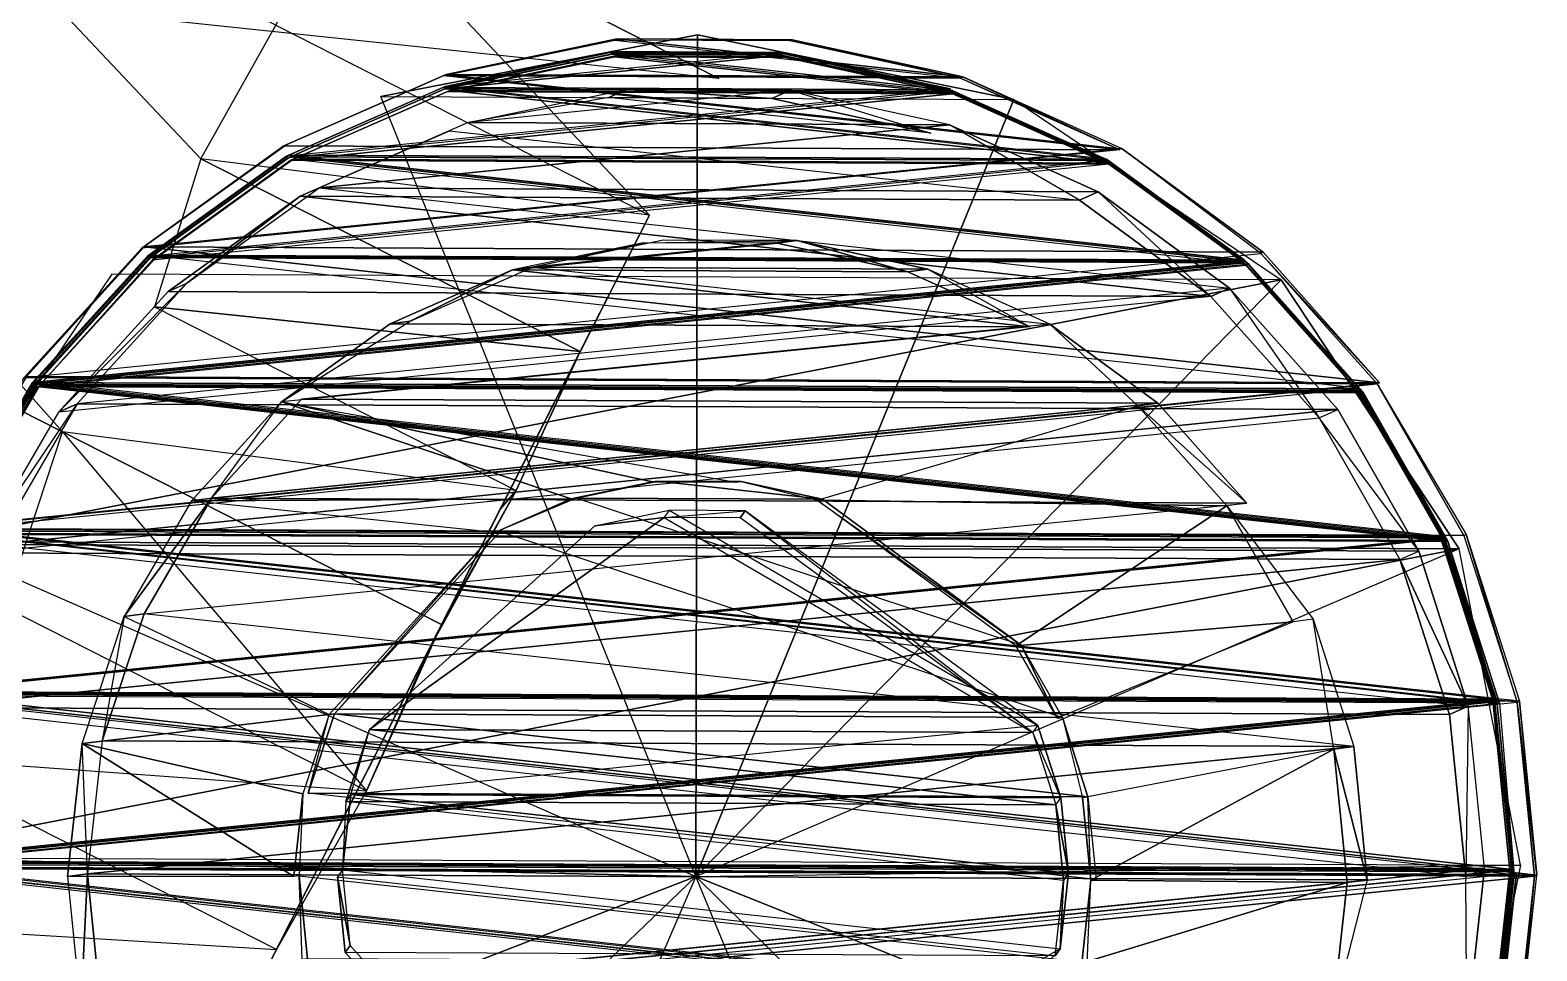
# Model space of a CAD drawing. Header units: metres. Extents: x -2.72 to 2.74, y -1.12 to 1.4.
# Drawn here: x 2.5226 to 2.7371, y -1.0146 to -0.8834 of the extents above; entities that cross this region are included whole.
import ezdxf

# ---------------------------------------------------------------- set-up
doc = ezdxf.new("R2010")
doc.units = ezdxf.units.M
doc.linetypes.add('SOLIDLINE', pattern=[0])
for name, color, linetype in [('A', 1, 'SOLIDLINE'), ('C', 3, 'SOLIDLINE'), ('D', 4, 'SOLIDLINE')]:
    doc.layers.add(name, color=color, linetype=linetype)

msp = doc.modelspace()

# ---------------------------------------------------------------- linework, layer by layer
at = {"layer": 'A'}
for points in [[(0.750916, -0.15517, 0.260857), (2.53421, -1.060648, 0.885988), (2.480217, -1.033232, 0.928749)], [(2.088383, -0.834286, -0.012424), (2.174862, -0.663973, -0.012424), (2.620683, -0.890346, -0.103518)], [(2.620683, -0.890346, -0.103518), (2.174862, -0.663973, -0.012424), (2.411399, -0.784074, 0.083487)], [(2.620683, -0.890346, -0.103518), (2.411399, -0.784074, 0.083487), (2.620691, -0.890337, 0.885986)], [(2.546948, -0.901785, 0.985626), (2.5576, -0.882738, 0.957923), (2.502825, -0.854932, 1.028385)], [(2.566697, -0.862921, 0.928748), (2.5576, -0.882738, 0.957923), (2.61082, -0.909775, 0.885986)], [(2.572562, -0.892874, -0.262939), (2.617648, -0.884127, -0.262948), (2.617427, -1.003991, -0.70658)], [(2.617648, -0.884127, -0.262948), (2.572562, -0.892874, -0.262939), (2.66265, -0.8933, -0.262869)], [(2.617648, -0.884127, -0.262948), (2.66265, -0.8933, -0.262869), (2.617427, -1.003991, -0.70658)], [(2.584989, -0.896581, 1.058083), (2.607693, -0.891863, 1.057951), (2.60502, -0.893051, -0.262109)], [(2.653538, -0.896905, 1.057803), (2.63088, -0.891973, 1.057856), (2.584989, -0.896581, 1.058083)], [(2.60502, -0.893051, -0.262109), (2.607693, -0.891863, 1.057951), (2.628208, -0.893161, -0.262204)], [(2.607693, -0.891863, 1.057951), (2.63088, -0.891973, 1.057856), (2.628208, -0.893161, -0.262204)], [(2.628208, -0.893161, -0.262204), (2.63088, -0.891973, 1.057856), (2.650867, -0.898093, -0.262257)], [(2.650867, -0.898093, -0.262257), (2.60502, -0.893051, -0.262109), (2.628208, -0.893161, -0.262204)], [(2.617427, -1.003991, -0.70658), (2.66265, -0.8933, -0.262869), (2.700716, -0.918996, -0.262714)], [(2.487599, -0.896021, 1.14454), (2.473245, -0.913237, 1.199061), (2.527227, -0.940663, 1.042524)], [(2.561089, -0.907107, -0.261813), (2.563761, -0.905919, 1.058246), (2.582317, -0.897769, -0.261977)], [(2.561089, -0.907107, -0.261813), (2.582317, -0.897769, -0.261977), (2.672005, -0.907632, -0.262266)], [(2.563761, -0.905919, 1.058246), (2.653538, -0.896905, 1.057803), (2.584989, -0.896581, 1.058083)], [(2.674677, -0.906444, 1.057794), (2.653538, -0.896905, 1.057803), (2.563761, -0.905919, 1.058246)], [(2.653538, -0.896905, 1.057803), (2.674677, -0.906444, 1.057794), (2.672005, -0.907632, -0.262266)], [(2.60095, -0.929213, 0.885986), (2.546948, -0.901785, 0.985626), (2.54033, -0.922848, 1.01579)], [(2.546948, -0.901785, 0.985626), (2.60095, -0.929213, 0.885986), (2.61082, -0.909775, 0.885986)], [(2.542266, -0.920658, -0.261625), (2.544938, -0.919471, 1.058435), (2.561089, -0.907107, -0.261813)], [(2.542266, -0.920658, -0.261625), (2.561089, -0.907107, -0.261813), (2.6907, -0.921361, -0.262231)], [(2.544938, -0.919471, 1.058435), (2.563761, -0.905919, 1.058246), (2.561089, -0.907107, -0.261813)], [(2.6907, -0.921361, -0.262231), (2.561089, -0.907107, -0.261813), (2.672005, -0.907632, -0.262266)], [(2.693372, -0.920173, 1.057829), (2.674677, -0.906444, 1.057794), (2.563761, -0.905919, 1.058246)], [(2.672005, -0.907632, -0.262266), (2.674677, -0.906444, 1.057794), (2.6907, -0.921361, -0.262231)], [(2.674677, -0.906444, 1.057794), (2.693372, -0.920173, 1.057829), (2.6907, -0.921361, -0.262231)], [(2.589575, -0.951614, 0.688085), (2.534205, -1.060658, -0.103518), (2.61082, -0.909775, 0.885986)], [(2.60095, -0.929213, 0.885986), (2.589575, -0.951614, 0.688085), (2.61082, -0.909775, 0.885986)], [(2.519034, -0.965634, 1.015972), (2.527227, -0.940663, 1.042524), (2.473245, -0.913237, 1.199061)], [(2.591307, -0.917584, -1.581451), (2.59416, -0.917203, -1.345402), (2.60995, -0.91371, -1.581466)], [(2.59416, -0.917203, -1.345402), (2.631843, -0.913419, -1.345422), (2.612803, -0.913329, -1.345416)], [(2.650449, -0.917469, -1.345417), (2.631843, -0.913419, -1.345422), (2.59416, -0.917203, -1.345402)], [(2.60995, -0.91371, -1.581466), (2.631843, -0.913419, -1.345422), (2.628991, -0.9138, -1.581471)], [(2.628991, -0.9138, -1.581471), (2.631843, -0.913419, -1.345422), (2.647597, -0.91785, -1.581467)], [(2.631843, -0.913419, -1.345422), (2.650449, -0.917469, -1.345417), (2.647597, -0.91785, -1.581467)], [(2.647597, -0.91785, -1.581467), (2.591307, -0.917584, -1.581451), (2.628991, -0.9138, -1.581471)], [(2.573876, -0.925252, -1.581428), (2.576729, -0.924871, -1.345379), (2.591307, -0.917584, -1.581451)], [(2.573876, -0.925252, -1.581428), (2.591307, -0.917584, -1.581451), (2.664954, -0.925683, -1.581454)], [(2.576729, -0.924871, -1.345379), (2.59416, -0.917203, -1.345402), (2.591307, -0.917584, -1.581451)], [(2.664954, -0.925683, -1.581454), (2.591307, -0.917584, -1.581451), (2.647597, -0.91785, -1.581467)], [(2.667807, -0.925302, -1.345404), (2.650449, -0.917469, -1.345417), (2.59416, -0.917203, -1.345402)], [(2.647597, -0.91785, -1.581467), (2.650449, -0.917469, -1.345417), (2.664954, -0.925683, -1.581454)], [(2.534253, -0.918209, -0.262844), (2.508557, -0.956276, -0.262677), (2.700716, -0.918996, -0.262714)], [(2.700716, -0.918996, -0.262714), (2.508557, -0.956276, -0.262677), (2.726051, -0.957304, -0.262507)], [(2.526669, -0.93783, -0.26142), (2.529341, -0.936642, 1.05864), (2.544938, -0.919471, 1.058435)], [(2.726051, -0.957304, -0.262507), (2.617427, -1.003991, -0.70658), (2.700716, -0.918996, -0.262714)], [(2.526669, -0.93783, -0.26142), (2.542266, -0.920658, -0.261625), (2.6907, -0.921361, -0.262231)], [(2.708806, -0.937492, 1.057907), (2.693372, -0.920173, 1.057829), (2.529341, -0.936642, 1.05864)], [(2.6907, -0.921361, -0.262231), (2.693372, -0.920173, 1.057829), (2.706134, -0.938679, -0.262153)], [(2.54033, -0.922848, 1.01579), (2.591837, -0.949033, 0.886177), (2.60095, -0.929213, 0.885986)], [(2.55842, -0.93638, -1.581397), (2.576729, -0.924871, -1.345379), (2.573876, -0.925252, -1.581428)], [(2.55842, -0.93638, -1.581397), (2.573876, -0.925252, -1.581428), (2.664954, -0.925683, -1.581454)], [(2.683158, -0.936576, -1.345382), (2.667807, -0.925302, -1.345404), (2.561272, -0.935999, -1.345348)], [(2.667807, -0.925302, -1.345404), (2.683158, -0.936576, -1.345382), (2.680305, -0.936957, -1.581432)], [(2.589575, -0.951614, 0.688085), (2.60095, -0.929213, 0.885986), (2.591837, -0.949033, 0.886177)], [(2.526669, -0.93783, -0.26142), (2.51498, -0.957872, -0.261208), (2.529341, -0.936642, 1.05864)], [(2.517652, -0.956684, 1.058852), (2.708806, -0.937492, 1.057907), (2.529341, -0.936642, 1.05864)], [(2.545612, -0.950481, -1.581361), (2.548465, -0.9501, -1.345311), (2.55842, -0.93638, -1.581397)], [(2.545612, -0.950481, -1.581361), (2.55842, -0.93638, -1.581397), (2.599635, -0.950198, -1.581377)], [(2.548465, -0.9501, -1.345311), (2.683158, -0.936576, -1.345382), (2.561272, -0.935999, -1.345348)], [(2.695832, -0.950797, -1.345353), (2.683158, -0.936576, -1.345382), (2.548465, -0.9501, -1.345311)], [(2.611246, -0.947786, -1.581386), (2.55842, -0.93638, -1.581397), (2.623104, -0.947842, -1.581389)], [(2.599635, -0.950198, -1.581377), (2.55842, -0.93638, -1.581397), (2.611246, -0.947786, -1.581386)], [(2.692979, -0.951178, -1.581403), (2.634692, -0.950364, -1.581387), (2.680305, -0.936957, -1.581432)], [(2.680305, -0.936957, -1.581432), (2.683158, -0.936576, -1.345382), (2.695832, -0.950797, -1.345353)], [(2.692979, -0.951178, -1.581403), (2.680305, -0.936957, -1.581432), (2.695832, -0.950797, -1.345353)], [(2.717633, -0.958831, -0.262036), (2.51498, -0.957872, -0.261208), (2.706134, -0.938679, -0.262153)], [(2.720305, -0.957643, 1.058024), (2.708806, -0.937492, 1.057907), (2.517652, -0.956684, 1.058852)], [(2.706134, -0.938679, -0.262153), (2.708806, -0.937492, 1.057907), (2.720305, -0.957643, 1.058024)], [(2.527227, -0.940663, 1.042524), (2.58121, -0.968089, 0.885987), (2.591837, -0.949033, 0.886177)], [(2.57053, -0.991775, 0.886257), (2.58121, -0.968089, 0.885987), (2.527227, -0.940663, 1.042524)], [(2.600391, -0.950097, -1.518812), (2.599635, -0.950198, -1.581377), (2.612002, -0.947685, -1.518821)], [(2.600391, -0.950097, -1.518812), (2.612002, -0.947685, -1.518821), (2.635448, -0.950263, -1.518822)], [(2.611246, -0.947786, -1.581386), (2.623104, -0.947842, -1.581389), (2.612002, -0.947685, -1.518821)], [(2.635448, -0.950263, -1.518822), (2.612002, -0.947685, -1.518821), (2.62386, -0.947741, -1.518824)], [(2.612002, -0.947685, -1.518821), (2.623104, -0.947842, -1.581389), (2.62386, -0.947741, -1.518824)], [(2.62386, -0.947741, -1.518824), (2.634692, -0.950364, -1.581387), (2.635448, -0.950263, -1.518822)], [(2.536014, -0.966938, -1.581319), (2.538866, -0.966557, -1.34527), (2.548465, -0.9501, -1.345311)], [(2.545612, -0.950481, -1.581361), (2.536014, -0.966938, -1.581319), (2.548465, -0.9501, -1.345311)], [(2.538866, -0.966557, -1.34527), (2.695832, -0.950797, -1.345353), (2.548465, -0.9501, -1.345311)], [(2.58878, -0.954974, -1.581363), (2.545612, -0.950481, -1.581361), (2.599635, -0.950198, -1.581377)], [(2.591837, -0.949033, 0.886177), (2.579517, -0.971421, 0.787036), (2.589575, -0.951614, 0.688085)], [(2.579517, -0.971421, 0.787036), (2.591837, -0.949033, 0.886177), (2.58121, -0.968089, 0.885987)], [(2.58878, -0.954974, -1.581363), (2.599635, -0.950198, -1.581377), (2.600391, -0.950097, -1.518812)], [(2.663712, -0.971019, -1.518781), (2.600391, -0.950097, -1.518812), (2.635448, -0.950263, -1.518822)], [(2.579517, -0.971421, 0.787036), (2.534205, -1.060658, -0.103518), (2.589575, -0.951614, 0.688085)], [(2.603036, -0.954032, -0.224977), (2.613612, -0.951834, -0.225113), (2.612916, -0.95284, -1.488437)], [(2.612916, -0.95284, -1.488437), (2.624415, -0.951886, -0.225215), (2.623719, -0.952892, -1.488438)], [(2.666075, -0.98248, -0.225118), (2.624415, -0.951886, -0.225215), (2.613612, -0.951834, -0.225113)], [(2.623719, -0.952892, -1.488438), (2.624415, -0.951886, -0.225215), (2.665379, -0.983486, -1.488383)], [(2.635448, -0.950263, -1.518822), (2.634692, -0.950364, -1.581387), (2.663712, -0.971019, -1.518781)], [(2.662955, -0.97112, -1.581347), (2.634692, -0.950364, -1.581387), (2.692979, -0.951178, -1.581403)], [(2.702421, -0.967725, -1.581367), (2.662955, -0.97112, -1.581347), (2.692979, -0.951178, -1.581403)], [(2.702421, -0.967725, -1.581367), (2.692979, -0.951178, -1.581403), (2.705274, -0.967344, -1.345317)], [(2.57097, -0.983038, -1.488379), (2.603036, -0.954032, -0.224977), (2.612916, -0.95284, -1.488437)], [(2.57097, -0.983038, -1.488379), (2.612916, -0.95284, -1.488437), (2.665379, -0.983486, -1.488383)], [(2.499383, -1.001278, -0.262463), (2.508557, -0.956276, -0.262677), (2.617427, -1.003991, -0.70658)], [(2.508557, -0.956276, -0.262677), (2.499383, -1.001278, -0.262463), (2.726051, -0.957304, -0.262507)], [(2.565199, -0.980936, -1.581295), (2.58878, -0.954974, -1.581363), (2.565955, -0.980835, -1.51873)], [(2.565955, -0.980835, -1.51873), (2.589535, -0.954873, -1.518797), (2.669592, -0.981325, -1.518759)], [(2.58878, -0.954974, -1.581363), (2.589535, -0.954873, -1.518797), (2.565955, -0.980835, -1.51873)], [(2.726051, -0.957304, -0.262507), (2.499383, -1.001278, -0.262463), (2.734797, -1.00239, -0.262279)], [(2.50771, -0.979908, -0.260998), (2.51498, -0.957872, -0.261208), (2.717633, -0.958831, -0.262036)], [(2.727366, -0.979747, 1.058175), (2.720305, -0.957643, 1.058024), (2.517652, -0.956684, 1.058852)], [(2.717633, -0.958831, -0.262036), (2.720305, -0.957643, 1.058024), (2.727366, -0.979747, 1.058175)], [(2.724694, -0.980935, -0.261885), (2.50771, -0.979908, -0.260998), (2.717633, -0.958831, -0.262036)], [(2.724694, -0.980935, -0.261885), (2.717633, -0.958831, -0.262036), (2.727366, -0.979747, 1.058175)], [(2.57053, -0.991775, 0.886257), (2.519034, -0.965634, 1.015972), (2.503712, -0.986942, 0.985629)], [(2.530045, -0.985033, -1.581275), (2.536014, -0.966938, -1.581319), (2.565199, -0.980936, -1.581295)], [(2.536014, -0.966938, -1.581319), (2.532897, -0.984652, -1.345226), (2.538866, -0.966557, -1.34527)], [(2.532897, -0.984652, -1.345226), (2.711072, -0.985495, -1.345276), (2.538866, -0.966557, -1.34527)], [(2.70822, -0.985876, -1.581326), (2.705274, -0.967344, -1.345317), (2.711072, -0.985495, -1.345276)], [(2.58121, -0.968089, 0.885987), (2.57053, -0.991775, 0.886257), (2.579517, -0.971421, 0.787036)], [(2.668836, -0.981426, -1.581324), (2.662955, -0.97112, -1.581347), (2.702421, -0.967725, -1.581367)], [(2.567955, -0.994192, 0.688086), (2.534205, -1.060658, -0.103518), (2.579517, -0.971421, 0.787036)], [(2.579517, -0.971421, 0.787036), (2.57053, -0.991775, 0.886257), (2.55771, -1.014368, 0.885987)], [(2.55771, -1.014368, 0.885987), (2.567955, -0.994192, 0.688086), (2.579517, -0.971421, 0.787036)], [(2.662955, -0.97112, -1.581347), (2.668836, -0.981426, -1.581324), (2.663712, -0.971019, -1.518781)], [(2.668836, -0.981426, -1.581324), (2.669592, -0.981325, -1.518759), (2.663712, -0.971019, -1.518781)], [(2.727009, -1.004025, -0.261705), (2.50771, -0.979908, -0.260998), (2.724694, -0.980935, -0.261885)], [(2.729681, -1.002838, 1.058354), (2.727366, -0.979747, 1.058175), (2.50785, -1.001788, 1.059261)], [(2.724694, -0.980935, -0.261885), (2.727366, -0.979747, 1.058175), (2.727009, -1.004025, -0.261705)], [(2.561481, -0.992205, -1.581268), (2.530045, -0.985033, -1.581275), (2.565199, -0.980936, -1.581295)], [(2.562237, -0.992104, -1.518703), (2.565955, -0.980835, -1.51873), (2.673203, -0.992629, -1.518734)], [(2.565199, -0.980936, -1.581295), (2.565955, -0.980835, -1.51873), (2.562237, -0.992104, -1.518703)], [(2.673203, -0.992629, -1.518734), (2.565955, -0.980835, -1.51873), (2.669592, -0.981325, -1.518759)], [(2.672447, -0.99273, -1.581299), (2.673203, -0.992629, -1.518734), (2.669592, -0.981325, -1.518759)], [(2.567583, -0.993304, -1.488359), (2.56828, -0.992297, -0.224026), (2.57097, -0.983038, -1.488379)], [(2.567583, -0.993304, -1.488359), (2.57097, -0.983038, -1.488379), (2.668669, -0.993783, -1.488364)], [(2.669365, -0.992777, -0.224983), (2.666075, -0.98248, -0.225118), (2.56828, -0.992297, -0.224026)], [(2.668669, -0.993783, -1.488364), (2.57097, -0.983038, -1.488379), (2.665379, -0.983486, -1.488383)], [(2.665379, -0.983486, -1.488383), (2.666075, -0.98248, -0.225118), (2.669365, -0.992777, -0.224983)], [(2.527965, -1.003975, -1.581231), (2.530818, -1.003594, -1.345181), (2.530045, -0.985033, -1.581275)], [(2.527965, -1.003975, -1.581231), (2.530045, -0.985033, -1.581275), (2.560186, -1.004002, -1.58124)], [(2.560186, -1.004002, -1.58124), (2.530045, -0.985033, -1.581275), (2.561481, -0.992205, -1.581268)], [(2.530818, -1.003594, -1.345181), (2.711072, -0.985495, -1.345276), (2.532897, -0.984652, -1.345226)], [(2.712973, -1.004456, -1.345232), (2.711072, -0.985495, -1.345276), (2.530818, -1.003594, -1.345181)], [(2.673631, -1.004538, -1.581272), (2.672447, -0.99273, -1.581299), (2.70822, -0.985876, -1.581326)], [(2.710121, -1.004837, -1.581282), (2.673631, -1.004538, -1.581272), (2.70822, -0.985876, -1.581326)], [(2.70822, -0.985876, -1.581326), (2.711072, -0.985495, -1.345276), (2.712973, -1.004456, -1.345232)], [(2.710121, -1.004837, -1.581282), (2.70822, -0.985876, -1.581326), (2.712973, -1.004456, -1.345232)], [(2.55771, -1.014368, 0.885987), (2.503712, -0.986942, 0.985629), (2.492676, -1.010456, 0.95787)], [(2.560186, -1.004002, -1.58124), (2.561481, -0.992205, -1.581268), (2.560942, -1.003901, -1.518674)], [(2.674387, -1.004437, -1.518706), (2.562237, -0.992104, -1.518703), (2.673203, -0.992629, -1.518734)], [(2.5671, -1.003043, -0.223842), (2.670444, -1.003534, -0.22482), (2.56828, -0.992297, -0.224026)], [(2.567583, -0.993304, -1.488359), (2.5671, -1.003043, -0.223842), (2.56828, -0.992297, -0.224026)], [(2.670444, -1.003534, -0.22482), (2.669365, -0.992777, -0.224983), (2.56828, -0.992297, -0.224026)], [(2.668669, -0.993783, -1.488364), (2.669365, -0.992777, -0.224983), (2.670444, -1.003534, -0.22482)], [(2.672447, -0.99273, -1.581299), (2.673631, -1.004538, -1.581272), (2.673203, -0.992629, -1.518734)], [(2.669747, -1.00454, -1.488344), (2.567583, -0.993304, -1.488359), (2.668669, -0.993783, -1.488364)], [(2.669747, -1.00454, -1.488344), (2.668669, -0.993783, -1.488364), (2.670444, -1.003534, -0.22482)], [(2.508129, -1.046365, -0.262235), (2.499383, -1.001278, -0.262463), (2.617427, -1.003991, -0.70658)], [(2.507492, -1.026066, -0.26062), (2.505177, -1.002976, -0.260799), (2.724476, -1.027092, -0.261507)], [(2.510164, -1.024878, 1.05944), (2.729681, -1.002838, 1.058354), (2.50785, -1.001788, 1.059261)], [(2.727149, -1.025905, 1.058553), (2.729681, -1.002838, 1.058354), (2.510164, -1.024878, 1.05944)], [(2.527965, -1.003975, -1.581231), (2.529866, -1.022936, -1.581186), (2.530818, -1.003594, -1.345181)], [(2.529866, -1.022936, -1.581186), (2.532718, -1.022554, -1.345137), (2.530818, -1.003594, -1.345181)], [(2.532718, -1.022554, -1.345137), (2.712973, -1.004456, -1.345232), (2.530818, -1.003594, -1.345181)], [(2.566403, -1.00405, -1.488338), (2.568178, -1.0138, -0.223677), (2.5671, -1.003043, -0.223842)], [(2.669264, -1.01428, -0.224635), (2.670444, -1.003534, -0.22482), (2.5671, -1.003043, -0.223842)], [(2.734797, -1.00239, -0.262279), (2.725623, -1.047392, -0.262065), (2.617427, -1.003991, -0.70658)], [(2.669747, -1.00454, -1.488344), (2.670444, -1.003534, -0.22482), (2.669264, -1.01428, -0.224635)], [(2.727009, -1.004025, -0.261705), (2.729681, -1.002838, 1.058354), (2.727149, -1.025905, 1.058553)], [(2.508129, -1.046365, -0.262235), (2.617427, -1.003991, -0.70658), (2.533464, -1.084672, -0.262028)], [(2.533464, -1.084672, -0.262028), (2.617427, -1.003991, -0.70658), (2.57153, -1.110368, -0.261873)], [(2.56137, -1.01581, -1.581213), (2.560942, -1.003901, -1.518674), (2.562126, -1.015709, -1.518647)], [(2.562126, -1.015709, -1.518647), (2.560942, -1.003901, -1.518674), (2.673092, -1.016234, -1.518678)], [(2.567482, -1.014807, -1.488319), (2.568178, -1.0138, -0.223677), (2.566403, -1.00405, -1.488338)], [(2.567482, -1.014807, -1.488319), (2.566403, -1.00405, -1.488338), (2.668567, -1.015287, -1.488323)], [(2.699926, -1.085459, -0.261898), (2.617427, -1.003991, -0.70658), (2.725623, -1.047392, -0.262065)], [(2.617427, -1.003991, -0.70658), (2.699926, -1.085459, -0.261898), (2.661618, -1.110794, -0.261803)], [(2.668567, -1.015287, -1.488323), (2.669747, -1.00454, -1.488344), (2.669264, -1.01428, -0.224635)], [(2.672336, -1.016335, -1.581244), (2.673631, -1.004538, -1.581272), (2.710121, -1.004837, -1.581282)], [(2.672336, -1.016335, -1.581244), (2.673092, -1.016234, -1.518678), (2.673631, -1.004538, -1.581272)], [(2.708041, -1.023778, -1.581237), (2.672336, -1.016335, -1.581244), (2.710121, -1.004837, -1.581282)], [(2.710121, -1.004837, -1.581282), (2.712973, -1.004456, -1.345232), (2.708041, -1.023778, -1.581237)], [(2.54596, -1.037508, 0.885987), (2.492676, -1.010456, 0.95787), (2.480217, -1.033232, 0.928749)], [(2.567482, -1.014807, -1.488319), (2.602572, -1.052394, -0.223382), (2.568178, -1.0138, -0.223677)], [(2.634507, -1.052546, -0.223684), (2.669264, -1.01428, -0.224635), (2.602572, -1.052394, -0.223382)]]:
    msp.add_3dface(points, dxfattribs=at)
at = {"layer": 'C'}
for points in [[(2.581846, -0.88976, -0.0978), (2.606212, -0.884697, -0.097864), (2.581513, -0.889909, -0.263178)], [(2.581513, -0.889909, -0.263178), (2.605879, -0.884846, -0.263242), (2.655082, -0.890257, -0.263344)], [(2.581846, -0.88976, -0.0978), (2.655415, -0.890108, -0.097966), (2.606212, -0.884697, -0.097864)], [(2.605879, -0.884846, -0.263242), (2.631098, -0.884815, -0.09792), (2.630764, -0.884964, -0.263298)], [(2.655415, -0.890108, -0.097966), (2.631098, -0.884815, -0.09792), (2.606212, -0.884697, -0.097864)], [(2.630764, -0.884964, -0.263298), (2.631098, -0.884815, -0.09792), (2.655082, -0.890257, -0.263344)], [(2.631098, -0.884815, -0.09792), (2.655415, -0.890108, -0.097966), (2.655082, -0.890257, -0.263344)], [(2.581403, -0.891594, 0.89915), (2.605232, -0.886643, 0.899087), (2.653352, -0.891935, 0.898987)], [(2.581729, -0.891449, 1.06089), (2.605559, -0.886498, 1.060827), (2.605232, -0.886643, 0.899087)], [(2.581729, -0.891449, 1.06089), (2.629896, -0.886613, 1.060772), (2.605559, -0.886498, 1.060827)], [(2.605232, -0.886643, 0.899087), (2.605559, -0.886498, 1.060827), (2.62957, -0.886758, 0.899032)], [(2.605559, -0.886498, 1.060827), (2.629896, -0.886613, 1.060772), (2.62957, -0.886758, 0.899032)], [(2.629896, -0.886613, 1.060772), (2.653678, -0.89179, 1.060727), (2.62957, -0.886758, 0.899032)], [(2.558732, -0.899931, -0.263108), (2.559065, -0.899782, -0.09773), (2.581513, -0.889909, -0.263178)], [(2.558732, -0.899931, -0.263108), (2.581513, -0.889909, -0.263178), (2.677767, -0.900494, -0.263378)], [(2.559065, -0.899782, -0.09773), (2.581846, -0.88976, -0.0978), (2.581513, -0.889909, -0.263178)], [(2.677767, -0.900494, -0.263378), (2.581513, -0.889909, -0.263178), (2.655082, -0.890257, -0.263344)], [(2.678101, -0.900345, -0.098), (2.655415, -0.890108, -0.097966), (2.581846, -0.88976, -0.0978)], [(2.655082, -0.890257, -0.263344), (2.655415, -0.890108, -0.097966), (2.677767, -0.900494, -0.263378)], [(2.559448, -0.901251, 1.060958), (2.581729, -0.891449, 1.06089), (2.559122, -0.901396, 0.899218)], [(2.559122, -0.901396, 0.899218), (2.581403, -0.891594, 0.89915), (2.653352, -0.891935, 0.898987)], [(2.559448, -0.901251, 1.060958), (2.675865, -0.901802, 1.060694), (2.581729, -0.891449, 1.06089)], [(2.653352, -0.891935, 0.898987), (2.675865, -0.901802, 1.060694), (2.675539, -0.901947, 0.898954)], [(2.53853, -0.914474, -0.263037), (2.559065, -0.899782, -0.09773), (2.558732, -0.899931, -0.263108)], [(2.53853, -0.914474, -0.263037), (2.558732, -0.899931, -0.263108), (2.677767, -0.900494, -0.263378)], [(2.698164, -0.915079, -0.09802), (2.678101, -0.900345, -0.098), (2.538863, -0.914325, -0.097659)], [(2.678101, -0.900345, -0.098), (2.698164, -0.915079, -0.09802), (2.697831, -0.915228, -0.263398)], [(2.539365, -0.915619, 0.899288), (2.539691, -0.915474, 1.061028), (2.559122, -0.901396, 0.899218)], [(2.695161, -0.916357, 0.898935), (2.539365, -0.915619, 0.899288), (2.675539, -0.901947, 0.898954)], [(2.539691, -0.915474, 1.061028), (2.559448, -0.901251, 1.060958), (2.559122, -0.901396, 0.899218)], [(2.539691, -0.915474, 1.061028), (2.695487, -0.916212, 1.060675), (2.559448, -0.901251, 1.060958)], [(2.695487, -0.916212, 1.060675), (2.675865, -0.901802, 1.060694), (2.559448, -0.901251, 1.060958)], [(2.675865, -0.901802, 1.060694), (2.695487, -0.916212, 1.060675), (2.675539, -0.901947, 0.898954)], [(2.675539, -0.901947, 0.898954), (2.695487, -0.916212, 1.060675), (2.695161, -0.916357, 0.898935)], [(2.521791, -0.932903, -0.262966), (2.522124, -0.932754, -0.097588), (2.53853, -0.914474, -0.263037)], [(2.714395, -0.933815, -0.263403), (2.521791, -0.932903, -0.262966), (2.697831, -0.915228, -0.263398)], [(2.522124, -0.932754, -0.097588), (2.714728, -0.933666, -0.098025), (2.538863, -0.914325, -0.097659)], [(2.522994, -0.933643, 0.899357), (2.539365, -0.915619, 0.899288), (2.695161, -0.916357, 0.898935)], [(2.539365, -0.915619, 0.899288), (2.52332, -0.933498, 1.061097), (2.539691, -0.915474, 1.061028)], [(2.714728, -0.933666, -0.098025), (2.698164, -0.915079, -0.09802), (2.538863, -0.914325, -0.097659)], [(2.711687, -0.93439, 1.06067), (2.695487, -0.916212, 1.060675), (2.539691, -0.915474, 1.061028)], [(2.697831, -0.915228, -0.263398), (2.698164, -0.915079, -0.09802), (2.714728, -0.933666, -0.098025)], [(2.714395, -0.933815, -0.263403), (2.697831, -0.915228, -0.263398), (2.714728, -0.933666, -0.098025)], [(2.71136, -0.934535, 0.89893), (2.522994, -0.933643, 0.899357), (2.695161, -0.916357, 0.898935)], [(2.71136, -0.934535, 0.89893), (2.695161, -0.916357, 0.898935), (2.711687, -0.93439, 1.06067)], [(2.509246, -0.954412, -0.2629), (2.521791, -0.932903, -0.262966), (2.714395, -0.933815, -0.263403)], [(2.509579, -0.954263, -0.097522), (2.714728, -0.933666, -0.098025), (2.522124, -0.932754, -0.097588)], [(2.726735, -0.955442, -0.263393), (2.509246, -0.954412, -0.2629), (2.714395, -0.933815, -0.263403)], [(2.510725, -0.954679, 0.899421), (2.522994, -0.933643, 0.899357), (2.71136, -0.934535, 0.89893)], [(2.510725, -0.954679, 0.899421), (2.511052, -0.954534, 1.061161), (2.522994, -0.933643, 0.899357)], [(2.511052, -0.954534, 1.061161), (2.723756, -0.955541, 1.06068), (2.52332, -0.933498, 1.061097)], [(2.71136, -0.934535, 0.89893), (2.711687, -0.93439, 1.06067), (2.723756, -0.955541, 1.06068)], [(2.726735, -0.955442, -0.263393), (2.714395, -0.933815, -0.263403), (2.727068, -0.955293, -0.098015)], [(2.501777, -0.977912, -0.097463), (2.734646, -0.979015, -0.09799), (2.509579, -0.954263, -0.097522)], [(2.734313, -0.979164, -0.263368), (2.509246, -0.954412, -0.2629), (2.726735, -0.955442, -0.263393)], [(2.730841, -0.978886, 0.898964), (2.503095, -0.977808, 0.899479), (2.723429, -0.955686, 0.89894)], [(2.503421, -0.977663, 1.06122), (2.731167, -0.978741, 1.060704), (2.511052, -0.954534, 1.061161)], [(2.731167, -0.978741, 1.060704), (2.723756, -0.955541, 1.06068), (2.511052, -0.954534, 1.061161)], [(2.723429, -0.955686, 0.89894), (2.723756, -0.955541, 1.06068), (2.731167, -0.978741, 1.060704)], [(2.730841, -0.978886, 0.898964), (2.723429, -0.955686, 0.89894), (2.731167, -0.978741, 1.060704)], [(2.734313, -0.979164, -0.263368), (2.727068, -0.955293, -0.098015), (2.734646, -0.979015, -0.09799)], [(2.499059, -1.002668, -0.097413), (2.73713, -1.003795, -0.097953), (2.501777, -0.977912, -0.097463)], [(2.500436, -1.002019, 0.899528), (2.503095, -0.977808, 0.899479), (2.730841, -0.978886, 0.898964)], [(2.500763, -1.001874, 1.061268), (2.733596, -1.002977, 1.060741), (2.503421, -0.977663, 1.06122)], [(2.73713, -1.003795, -0.097953), (2.734646, -0.979015, -0.09799), (2.501777, -0.977912, -0.097463)], [(2.733596, -1.002977, 1.060741), (2.731167, -0.978741, 1.060704), (2.503421, -0.977663, 1.06122)], [(2.736797, -1.003944, -0.263331), (2.498726, -1.002817, -0.262791), (2.734313, -0.979164, -0.263368)], [(2.73327, -1.003122, 0.899001), (2.500436, -1.002019, 0.899528), (2.730841, -0.978886, 0.898964)], [(2.73327, -1.003122, 0.899001), (2.730841, -0.978886, 0.898964), (2.733596, -1.002977, 1.060741)], [(2.734313, -0.979164, -0.263368), (2.734646, -0.979015, -0.09799), (2.73713, -1.003795, -0.097953)], [(2.736797, -1.003944, -0.263331), (2.734313, -0.979164, -0.263368), (2.73713, -1.003795, -0.097953)], [(2.50121, -1.027598, -0.262753), (2.498726, -1.002817, -0.262791), (2.736797, -1.003944, -0.263331)], [(2.734411, -1.028551, -0.097903), (2.73713, -1.003795, -0.097953), (2.499059, -1.002668, -0.097413)], [(2.502866, -1.026255, 0.899565), (2.500436, -1.002019, 0.899528), (2.73327, -1.003122, 0.899001)], [(2.503192, -1.026109, 1.061305), (2.733596, -1.002977, 1.060741), (2.500763, -1.001874, 1.061268)], [(2.730611, -1.027333, 0.899049), (2.73327, -1.003122, 0.899001), (2.730937, -1.027188, 1.06079)], [(2.73327, -1.003122, 0.899001), (2.733596, -1.002977, 1.060741), (2.730937, -1.027188, 1.06079)], [(2.734079, -1.0287, -0.263281), (2.50121, -1.027598, -0.262753), (2.736797, -1.003944, -0.263331)], [(2.734079, -1.0287, -0.263281), (2.736797, -1.003944, -0.263331), (2.734411, -1.028551, -0.097903)]]:
    msp.add_3dface(points, dxfattribs=at)
at = {"layer": 'D'}
for points in [[(2.581657, -0.891817, 0.571831), (2.581982, -0.891671, 0.733571), (2.605487, -0.886866, 0.571769)], [(2.581657, -0.891817, 0.571831), (2.605487, -0.886866, 0.571769), (2.629825, -0.886981, 0.571713)], [(2.653607, -0.892158, 0.571668), (2.581657, -0.891817, 0.571831), (2.629825, -0.886981, 0.571713)], [(2.581982, -0.891671, 0.733571), (2.605812, -0.88672, 0.733509), (2.605487, -0.886866, 0.571769)], [(2.582047, -0.892168, 0.074719), (2.605876, -0.887216, 0.074656), (2.653996, -0.892508, 0.074556)], [(2.582374, -0.892022, 0.236459), (2.606204, -0.88707, 0.236396), (2.605876, -0.887216, 0.074656)], [(2.582374, -0.892022, 0.236459), (2.654323, -0.892362, 0.236297), (2.606204, -0.88707, 0.236396)], [(2.605487, -0.886866, 0.571769), (2.605812, -0.88672, 0.733509), (2.629825, -0.886981, 0.571713)], [(2.653932, -0.892012, 0.733408), (2.63015, -0.886835, 0.733453), (2.605812, -0.88672, 0.733509)], [(2.605876, -0.887216, 0.074656), (2.606204, -0.88707, 0.236396), (2.630214, -0.887332, 0.074601)], [(2.653996, -0.892508, 0.074556), (2.605876, -0.887216, 0.074656), (2.630214, -0.887332, 0.074601)], [(2.606204, -0.88707, 0.236396), (2.630541, -0.887185, 0.236341), (2.630214, -0.887332, 0.074601)], [(2.63015, -0.886835, 0.733453), (2.653932, -0.892012, 0.733408), (2.653607, -0.892158, 0.571668)], [(2.630214, -0.887332, 0.074601), (2.630541, -0.887185, 0.236341), (2.653996, -0.892508, 0.074556)], [(2.559376, -0.901619, 0.571899), (2.581657, -0.891817, 0.571831), (2.653607, -0.892158, 0.571668)], [(2.559702, -0.901473, 0.733639), (2.581982, -0.891671, 0.733571), (2.581657, -0.891817, 0.571831)], [(2.559702, -0.901473, 0.733639), (2.676119, -0.902024, 0.733375), (2.581982, -0.891671, 0.733571)], [(2.560092, -0.901823, 0.236527), (2.582374, -0.892022, 0.236459), (2.559766, -0.901969, 0.074787)], [(2.559766, -0.901969, 0.074787), (2.582047, -0.892168, 0.074719), (2.653996, -0.892508, 0.074556)], [(2.560092, -0.901823, 0.236527), (2.67651, -0.902374, 0.236264), (2.582374, -0.892022, 0.236459)], [(2.67651, -0.902374, 0.236264), (2.654323, -0.892362, 0.236297), (2.582374, -0.892022, 0.236459)], [(2.653932, -0.892012, 0.733408), (2.676119, -0.902024, 0.733375), (2.653607, -0.892158, 0.571668)], [(2.653607, -0.892158, 0.571668), (2.676119, -0.902024, 0.733375), (2.675793, -0.90217, 0.571635)], [(2.676183, -0.90252, 0.074523), (2.559766, -0.901969, 0.074787), (2.653996, -0.892508, 0.074556)], [(2.653996, -0.892508, 0.074556), (2.67651, -0.902374, 0.236264), (2.676183, -0.90252, 0.074523)], [(2.539618, -0.915842, 0.571969), (2.539944, -0.915697, 0.733709), (2.559376, -0.901619, 0.571899)], [(2.695415, -0.916579, 0.571616), (2.539618, -0.915842, 0.571969), (2.675793, -0.90217, 0.571635)], [(2.539944, -0.915697, 0.733709), (2.695741, -0.916434, 0.733356), (2.559702, -0.901473, 0.733639)], [(2.540009, -0.916192, 0.074857), (2.560092, -0.901823, 0.236527), (2.559766, -0.901969, 0.074787)], [(2.540335, -0.916046, 0.236597), (2.560092, -0.901823, 0.236527), (2.540009, -0.916192, 0.074857)], [(2.540009, -0.916192, 0.074857), (2.559766, -0.901969, 0.074787), (2.676183, -0.90252, 0.074523)], [(2.695741, -0.916434, 0.733356), (2.676119, -0.902024, 0.733375), (2.559702, -0.901473, 0.733639)], [(2.696132, -0.916784, 0.236244), (2.67651, -0.902374, 0.236264), (2.560092, -0.901823, 0.236527)], [(2.675793, -0.90217, 0.571635), (2.676119, -0.902024, 0.733375), (2.695415, -0.916579, 0.571616)], [(2.67651, -0.902374, 0.236264), (2.696132, -0.916784, 0.236244), (2.676183, -0.90252, 0.074523)], [(2.676183, -0.90252, 0.074523), (2.696132, -0.916784, 0.236244), (2.695805, -0.91693, 0.074504)], [(2.523247, -0.933866, 0.572038), (2.523573, -0.93372, 0.733778), (2.539944, -0.915697, 0.733709)], [(2.539618, -0.915842, 0.571969), (2.523247, -0.933866, 0.572038), (2.539944, -0.915697, 0.733709)], [(2.523247, -0.933866, 0.572038), (2.539618, -0.915842, 0.571969), (2.695415, -0.916579, 0.571616)], [(2.523573, -0.93372, 0.733778), (2.695741, -0.916434, 0.733356), (2.539944, -0.915697, 0.733709)], [(2.711615, -0.934757, 0.571611), (2.523247, -0.933866, 0.572038), (2.695415, -0.916579, 0.571616)], [(2.712005, -0.935108, 0.074499), (2.523638, -0.934216, 0.074925), (2.695805, -0.91693, 0.074504)], [(2.540009, -0.916192, 0.074857), (2.523965, -0.93407, 0.236665), (2.540335, -0.916046, 0.236597)], [(2.712332, -0.934962, 0.236239), (2.696132, -0.916784, 0.236244), (2.523965, -0.93407, 0.236665)], [(2.711615, -0.934757, 0.571611), (2.695741, -0.916434, 0.733356), (2.71194, -0.934611, 0.733351)], [(2.712005, -0.935108, 0.074499), (2.695805, -0.91693, 0.074504), (2.712332, -0.934962, 0.236239)], [(2.523247, -0.933866, 0.572038), (2.511304, -0.954756, 0.733843), (2.523573, -0.93372, 0.733778)], [(2.511304, -0.954756, 0.733843), (2.72401, -0.955762, 0.733361), (2.523573, -0.93372, 0.733778)], [(2.511369, -0.955252, 0.07499), (2.523638, -0.934216, 0.074925), (2.724074, -0.956259, 0.074509)], [(2.511369, -0.955252, 0.07499), (2.511696, -0.955106, 0.23673), (2.523638, -0.934216, 0.074925)], [(2.511696, -0.955106, 0.23673), (2.724401, -0.956113, 0.236249), (2.523965, -0.93407, 0.236665)], [(2.723684, -0.955908, 0.571621), (2.523247, -0.933866, 0.572038), (2.711615, -0.934757, 0.571611)], [(2.724074, -0.956259, 0.074509), (2.523638, -0.934216, 0.074925), (2.712005, -0.935108, 0.074499)], [(2.724401, -0.956113, 0.236249), (2.712332, -0.934962, 0.236239), (2.523965, -0.93407, 0.236665)], [(2.711615, -0.934757, 0.571611), (2.71194, -0.934611, 0.733351), (2.723684, -0.955908, 0.571621)], [(2.723684, -0.955908, 0.571621), (2.71194, -0.934611, 0.733351), (2.72401, -0.955762, 0.733361)], [(2.712005, -0.935108, 0.074499), (2.712332, -0.934962, 0.236239), (2.724401, -0.956113, 0.236249)], [(2.731095, -0.979108, 0.571645), (2.503348, -0.978031, 0.572161), (2.723684, -0.955908, 0.571621)], [(2.503674, -0.977885, 0.733901), (2.72401, -0.955762, 0.733361), (2.511304, -0.954756, 0.733843)], [(2.731421, -0.978963, 0.733385), (2.72401, -0.955762, 0.733361), (2.503674, -0.977885, 0.733901)], [(2.731485, -0.979459, 0.074533), (2.511369, -0.955252, 0.07499), (2.724074, -0.956259, 0.074509)], [(2.731812, -0.979313, 0.236273), (2.724401, -0.956113, 0.236249), (2.511696, -0.955106, 0.23673)], [(2.731095, -0.979108, 0.571645), (2.723684, -0.955908, 0.571621), (2.731421, -0.978963, 0.733385)], [(2.724074, -0.956259, 0.074509), (2.724401, -0.956113, 0.236249), (2.731485, -0.979459, 0.074533)], [(2.731485, -0.979459, 0.074533), (2.724401, -0.956113, 0.236249), (2.731812, -0.979313, 0.236273)], [(2.50069, -1.002242, 0.572209), (2.503348, -0.978031, 0.572161), (2.731095, -0.979108, 0.571645)], [(2.501015, -1.002097, 0.733949), (2.731421, -0.978963, 0.733385), (2.503674, -0.977885, 0.733901)], [(2.733524, -1.003344, 0.571681), (2.50069, -1.002242, 0.572209), (2.731095, -0.979108, 0.571645)], [(2.50108, -1.002592, 0.075097), (2.503738, -0.978381, 0.075048), (2.733914, -1.003695, 0.07457)], [(2.501407, -1.002446, 0.236837), (2.731812, -0.979313, 0.236273), (2.504066, -0.978235, 0.236788)], [(2.731095, -0.979108, 0.571645), (2.731421, -0.978963, 0.733385), (2.73385, -1.003198, 0.733422)], [(2.731485, -0.979459, 0.074533), (2.731812, -0.979313, 0.236273), (2.733914, -1.003695, 0.07457)], [(2.730865, -1.027555, 0.57173), (2.50069, -1.002242, 0.572209), (2.733524, -1.003344, 0.571681)], [(2.503445, -1.026332, 0.733986), (2.731191, -1.027409, 0.73347), (2.501015, -1.002097, 0.733949)], [(2.731256, -1.027906, 0.074619), (2.50108, -1.002592, 0.075097), (2.733914, -1.003695, 0.07457)], [(2.50351, -1.026828, 0.075134), (2.50108, -1.002592, 0.075097), (2.731256, -1.027906, 0.074619)], [(2.731583, -1.02776, 0.236358), (2.734241, -1.003549, 0.23631), (2.503836, -1.026682, 0.236874)], [(2.730865, -1.027555, 0.57173), (2.73385, -1.003198, 0.733422), (2.731191, -1.027409, 0.73347)], [(2.733524, -1.003344, 0.571681), (2.73385, -1.003198, 0.733422), (2.730865, -1.027555, 0.57173)], [(2.731256, -1.027906, 0.074619), (2.734241, -1.003549, 0.23631), (2.731583, -1.02776, 0.236358)]]:
    msp.add_3dface(points, dxfattribs=at)

doc.saveas('drawing.dxf')
